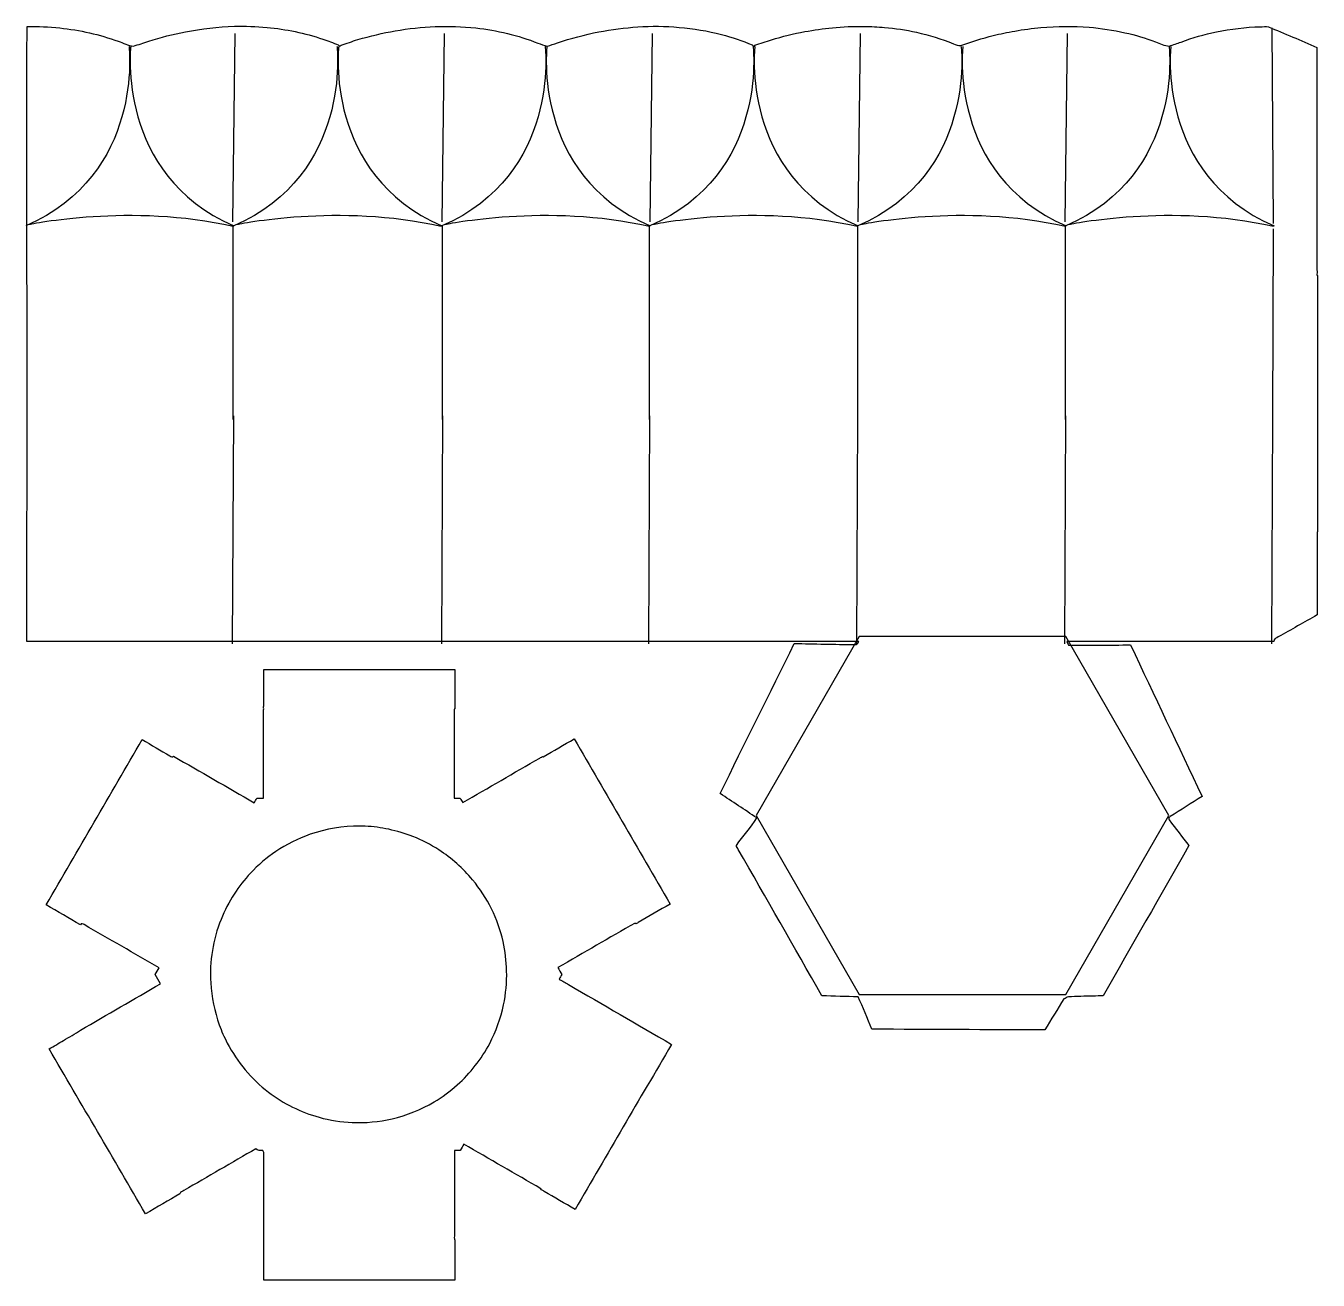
# Model space of a CAD drawing. Header units: centimetres. Extents: x -29.6 to -2.1, y -12.3 to 14.5.
import ezdxf

# ---------------------------------------------------------------- set-up
doc = ezdxf.new("R2010")
doc.units = ezdxf.units.CM
doc.header["$MEASUREMENT"] = 0
doc.layers.add('Layer 1', color=7, linetype='Continuous')

msp = doc.modelspace()

# ---------------------------------------------------------------- linework, layer by layer
at = {"layer": 'Layer 1', "color": 212}
msp.add_open_spline([(-25.18698, 14.47845), (-25.5365, 14.46357), (-25.88525, 14.42587), (-26.22905, 14.35988), (-26.22905, 14.35988), (-26.49495, 14.30953), (-26.75787, 14.2433), (-27.0151, 14.15897), (-27.0151, 14.15897), (-27.12474, 14.12647), (-27.23264, 14.0848), (-27.34228, 14.05429), (-27.34228, 14.05429), (-27.45589, 14.06669), (-27.55709, 14.12548), (-27.66547, 14.15822), (-27.66547, 14.15822), (-28.06707, 14.30507), (-28.48726, 14.39809), (-28.91241, 14.44224), (-28.91241, 14.44224), (-29.14359, 14.47225), (-29.37725, 14.46878), (-29.60992, 14.47597), (-29.60992, 14.47597), (-29.60818, 14.28498), (-29.61438, 14.09423), (-29.6186, 13.90348), (-29.6186, 13.90348), (-29.61835, 12.25992), (-29.6181, 10.61662), (-29.61786, 8.97329), (-29.61786, 8.97329), (-29.60149, 8.95916), (-29.61538, 8.91476), (-29.61066, 8.88897), (-29.61066, 8.88897), (-29.61091, 7.31213), (-29.61066, 5.73506), (-29.61066, 4.15795), (-29.61066, 4.15795), (-29.62654, 4.11951), (-29.61314, 4.07511), (-29.61786, 4.03394), (-29.61786, 4.03394), (-29.61786, 3.14121), (-29.61786, 2.24851), (-29.61786, 1.35602), (-29.61786, 1.35602), (-23.69921, 1.35602), (-17.78082, 1.35602), (-11.86217, 1.35602), (-11.86217, 1.35602), (-11.87977, 1.32379), (-11.90159, 1.27566), (-11.94625, 1.28781), (-11.94625, 1.28781), (-12.37636, 1.29601), (-12.80647, 1.30418), (-13.2366, 1.31262), (-13.2366, 1.31262), (-13.76468, 0.24601), (-14.29277, -0.82058), (-14.82087, -1.88719), (-14.82087, -1.88719), (-14.55917, -2.06081), (-14.2975, -2.23446), (-14.0358, -2.40808), (-14.0358, -2.40808), (-14.16875, -2.61297), (-14.32626, -2.80001), (-14.47361, -2.99421), (-14.47361, -2.99421), (-14.47361, -3.0272), (-14.4421, -3.05004), (-14.43143, -3.08028), (-14.43143, -3.08028), (-13.83636, -4.1216), (-13.24155, -5.16289), (-12.64674, -6.20419), (-12.64674, -6.20419), (-12.38927, -6.21064), (-12.13205, -6.2171), (-11.87458, -6.22353), (-11.87458, -6.22353), (-11.76864, -6.45025), (-11.67762, -6.68367), (-11.58311, -6.9156), (-11.58311, -6.9156), (-10.3523, -6.92055), (-9.12125, -6.92552), (-7.89043, -6.93047), (-7.89043, -6.93047), (-7.75475, -6.70848), (-7.61907, -6.48647), (-7.4834, -6.26446), (-7.4834, -6.26446), (-7.44122, -6.27761), (-7.4241, -6.22131), (-7.38441, -6.22652), (-7.38441, -6.22652), (-7.2108, -6.21088), (-7.03591, -6.21535), (-6.86178, -6.2089), (-6.86178, -6.2089), (-6.79035, -6.20718), (-6.71867, -6.20567), (-6.64697, -6.20419), (-6.64697, -6.20419), (-6.03655, -5.13562), (-5.42584, -4.06728), (-4.81539, -2.99892), (-4.81539, -2.99892), (-4.95628, -2.81662), (-5.09693, -2.63456), (-5.23782, -2.45248), (-5.23782, -2.45248), (-5.24949, -2.4257), (-5.247, -2.38551), (-5.21277, -2.38006), (-5.21277, -2.38006), (-4.98705, -2.23618), (-4.76134, -2.09233), (-4.53559, -1.94844), (-4.53559, -1.94844), (-5.0441, -0.87217), (-5.5526, 0.20434), (-6.0611, 1.28061), (-6.0611, 1.28061), (-6.50163, 1.28013), (-6.94216, 1.27963), (-7.3827, 1.27913), (-7.3827, 1.27913), (-7.39534, 1.30418), (-7.41569, 1.32702), (-7.41767, 1.35602), (-7.41767, 1.35602), (-5.94527, 1.35602), (-4.4731, 1.35602), (-3.00064, 1.35602), (-3.00064, 1.35602), (-3.01122, 1.4111), (-2.94481, 1.42846), (-2.9083, 1.45153), (-2.9083, 1.45153), (-2.63287, 1.60779), (-2.35691, 1.76406), (-2.08148, 1.92035), (-2.08148, 1.92035), (-2.08148, 2.50746), (-2.08148, 3.09483), (-2.08148, 3.68221), (-2.08148, 3.68221), (-2.05714, 3.70181), (-2.0783, 3.73901), (-2.07116, 3.76605), (-2.07116, 3.76605), (-2.07142, 5.56366), (-2.07116, 7.361), (-2.07116, 9.15858), (-2.07116, 9.15858), (-2.09471, 9.1648), (-2.07486, 9.21464), (-2.08148, 9.23795), (-2.08148, 9.23795), (-2.0828, 9.37067), (-2.07936, 9.50386), (-2.08756, 9.63634), (-2.08756, 9.63634), (-2.08597, 11.00603), (-2.0873, 12.37575), (-2.08677, 13.74547), (-2.08677, 13.74547), (-2.08677, 13.83874), (-2.08677, 13.93225), (-2.08677, 14.02577), (-2.08677, 14.02577), (-2.42993, 14.1731), (-2.76966, 14.32863), (-3.11811, 14.46282), (-3.11811, 14.46282), (-3.17421, 14.48242), (-3.2348, 14.46456), (-3.293, 14.46803), (-3.293, 14.46803), (-3.60733, 14.46034), (-3.92086, 14.4214), (-4.22926, 14.35889), (-4.22926, 14.35889), (-4.4845, 14.30358), (-4.73678, 14.23363), (-4.98184, 14.1426), (-4.98184, 14.1426), (-5.06619, 14.11407), (-5.14953, 14.08009), (-5.23436, 14.05479), (-5.23436, 14.05479), (-5.33879, 14.05925), (-5.42981, 14.11829), (-5.52879, 14.14632), (-5.52879, 14.14632), (-5.74209, 14.22321), (-5.95815, 14.29465), (-6.1804, 14.34128), (-6.1804, 14.34128), (-6.43242, 14.39709), (-6.68816, 14.43703), (-6.94539, 14.45935), (-6.94539, 14.45935), (-7.28694, 14.48713), (-7.63098, 14.48143), (-7.97205, 14.44993), (-7.97205, 14.44993), (-8.15983, 14.43356), (-8.34684, 14.409), (-8.53239, 14.37626), (-8.53239, 14.37626), (-8.68691, 14.34971), (-8.84071, 14.31697), (-8.99276, 14.27902), (-8.99276, 14.27902), (-9.22618, 14.22247), (-9.45388, 14.14508), (-9.68134, 14.06868), (-9.68134, 14.06868), (-9.73788, 14.05156), (-9.7885, 14.09274), (-9.84107, 14.10713), (-9.84107, 14.10713), (-10.0983, 14.20734), (-10.36272, 14.28944), (-10.63186, 14.3512), (-10.63186, 14.3512), (-10.85485, 14.40106), (-11.08157, 14.43529), (-11.30927, 14.45365), (-11.30927, 14.45365), (-11.45537, 14.46729), (-11.60222, 14.47374), (-11.7488, 14.47523), (-11.7488, 14.47523), (-11.97427, 14.47771), (-12.19975, 14.46878), (-12.42425, 14.44645), (-12.42425, 14.44645), (-12.62118, 14.42859), (-12.81716, 14.40007), (-13.01163, 14.36435), (-13.01163, 14.36435), (-13.25147, 14.3197), (-13.48909, 14.2624), (-13.72251, 14.19047), (-13.72251, 14.19047), (-13.84281, 14.155), (-13.96114, 14.11308), (-14.07996, 14.07289), (-14.07996, 14.07289), (-14.07946, 14.03023), (-14.12237, 14.06868), (-14.13402, 14.08207), (-14.13402, 14.08207), (-14.34809, 14.1679), (-14.56687, 14.24206), (-14.78963, 14.30135), (-14.78963, 14.30135), (-15.08604, 14.37824), (-15.38864, 14.43107), (-15.69424, 14.45563), (-15.69424, 14.45563), (-15.98769, 14.48192), (-16.28286, 14.48391), (-16.57678, 14.46506), (-16.57678, 14.46506), (-16.85584, 14.44546), (-17.13391, 14.40974), (-17.409, 14.3584), (-17.409, 14.3584), (-17.70912, 14.30135), (-18.00455, 14.22048), (-18.29403, 14.12325), (-18.29403, 14.12325), (-18.36595, 14.10266), (-18.4354, 14.07091), (-18.50882, 14.05702), (-18.50882, 14.05702), (-18.57878, 14.06074), (-18.64053, 14.09968), (-18.70678, 14.11953), (-18.70678, 14.11953), (-19.13242, 14.28522), (-19.58015, 14.39238), (-20.03383, 14.44323), (-20.03383, 14.44323), (-20.32254, 14.47448), (-20.61377, 14.48316), (-20.90396, 14.47175), (-20.90396, 14.47175), (-21.18873, 14.46183), (-21.47274, 14.42835), (-21.75378, 14.38171), (-21.75378, 14.38171), (-22.02341, 14.33285), (-22.29056, 14.26984), (-22.55372, 14.1932), (-22.55372, 14.1932), (-22.67278, 14.15525), (-22.79184, 14.11606), (-22.90919, 14.07413), (-22.90919, 14.07413), (-22.93398, 14.04412), (-22.94763, 14.059), (-22.96872, 14.07984), (-22.96872, 14.07984), (-23.07513, 14.12846), (-23.18872, 14.16095), (-23.29786, 14.20312), (-23.29786, 14.20312), (-23.68283, 14.33409), (-24.08367, 14.41694), (-24.48875, 14.45315), (-24.48875, 14.45315), (-24.72066, 14.47374), (-24.95407, 14.48143), (-25.18698, 14.47845)], degree=3, knots=[0, 0, 0, 0, 0.01219512, 0.01219512, 0.01219512, 0.01219512, 0.02439024, 0.02439024, 0.02439024, 0.02439024, 0.03658537, 0.03658537, 0.03658537, 0.03658537, 0.04878049, 0.04878049, 0.04878049, 0.04878049, 0.06097561, 0.06097561, 0.06097561, 0.06097561, 0.07317073, 0.07317073, 0.07317073, 0.07317073, 0.08536585, 0.08536585, 0.08536585, 0.08536585, 0.09756098, 0.09756098, 0.09756098, 0.09756098, 0.1097561, 0.1097561, 0.1097561, 0.1097561, 0.12195122, 0.12195122, 0.12195122, 0.12195122, 0.13414634, 0.13414634, 0.13414634, 0.13414634, 0.14634146, 0.14634146, 0.14634146, 0.14634146, 0.15853659, 0.15853659, 0.15853659, 0.15853659, 0.17073171, 0.17073171, 0.17073171, 0.17073171, 0.18292683, 0.18292683, 0.18292683, 0.18292683, 0.19512195, 0.19512195, 0.19512195, 0.19512195, 0.20731707, 0.20731707, 0.20731707, 0.20731707, 0.2195122, 0.2195122, 0.2195122, 0.2195122, 0.23170732, 0.23170732, 0.23170732, 0.23170732, 0.24390244, 0.24390244, 0.24390244, 0.24390244, 0.25609756, 0.25609756, 0.25609756, 0.25609756, 0.26829268, 0.26829268, 0.26829268, 0.26829268, 0.2804878, 0.2804878, 0.2804878, 0.2804878, 0.29268293, 0.29268293, 0.29268293, 0.29268293, 0.30487805, 0.30487805, 0.30487805, 0.30487805, 0.31707317, 0.31707317, 0.31707317, 0.31707317, 0.32926829, 0.32926829, 0.32926829, 0.32926829, 0.34146341, 0.34146341, 0.34146341, 0.34146341, 0.35365854, 0.35365854, 0.35365854, 0.35365854, 0.36585366, 0.36585366, 0.36585366, 0.36585366, 0.37804878, 0.37804878, 0.37804878, 0.37804878, 0.3902439, 0.3902439, 0.3902439, 0.3902439, 0.40243902, 0.40243902, 0.40243902, 0.40243902, 0.41463415, 0.41463415, 0.41463415, 0.41463415, 0.42682927, 0.42682927, 0.42682927, 0.42682927, 0.43902439, 0.43902439, 0.43902439, 0.43902439, 0.45121951, 0.45121951, 0.45121951, 0.45121951, 0.46341463, 0.46341463, 0.46341463, 0.46341463, 0.47560976, 0.47560976, 0.47560976, 0.47560976, 0.48780488, 0.48780488, 0.48780488, 0.48780488, 0.5, 0.5, 0.5, 0.5, 0.51219512, 0.51219512, 0.51219512, 0.51219512, 0.52439024, 0.52439024, 0.52439024, 0.52439024, 0.53658537, 0.53658537, 0.53658537, 0.53658537, 0.54878049, 0.54878049, 0.54878049, 0.54878049, 0.56097561, 0.56097561, 0.56097561, 0.56097561, 0.57317073, 0.57317073, 0.57317073, 0.57317073, 0.58536585, 0.58536585, 0.58536585, 0.58536585, 0.59756098, 0.59756098, 0.59756098, 0.59756098, 0.6097561, 0.6097561, 0.6097561, 0.6097561, 0.62195122, 0.62195122, 0.62195122, 0.62195122, 0.63414634, 0.63414634, 0.63414634, 0.63414634, 0.64634146, 0.64634146, 0.64634146, 0.64634146, 0.65853659, 0.65853659, 0.65853659, 0.65853659, 0.67073171, 0.67073171, 0.67073171, 0.67073171, 0.68292683, 0.68292683, 0.68292683, 0.68292683, 0.69512195, 0.69512195, 0.69512195, 0.69512195, 0.70731707, 0.70731707, 0.70731707, 0.70731707, 0.7195122, 0.7195122, 0.7195122, 0.7195122, 0.73170732, 0.73170732, 0.73170732, 0.73170732, 0.74390244, 0.74390244, 0.74390244, 0.74390244, 0.75609756, 0.75609756, 0.75609756, 0.75609756, 0.76829268, 0.76829268, 0.76829268, 0.76829268, 0.7804878, 0.7804878, 0.7804878, 0.7804878, 0.79268293, 0.79268293, 0.79268293, 0.79268293, 0.80487805, 0.80487805, 0.80487805, 0.80487805, 0.81707317, 0.81707317, 0.81707317, 0.81707317, 0.82926829, 0.82926829, 0.82926829, 0.82926829, 0.84146341, 0.84146341, 0.84146341, 0.84146341, 0.85365854, 0.85365854, 0.85365854, 0.85365854, 0.86585366, 0.86585366, 0.86585366, 0.86585366, 0.87804878, 0.87804878, 0.87804878, 0.87804878, 0.8902439, 0.8902439, 0.8902439, 0.8902439, 0.90243902, 0.90243902, 0.90243902, 0.90243902, 0.91463415, 0.91463415, 0.91463415, 0.91463415, 0.92682927, 0.92682927, 0.92682927, 0.92682927, 0.93902439, 0.93902439, 0.93902439, 0.93902439, 0.95121951, 0.95121951, 0.95121951, 0.95121951, 0.96341463, 0.96341463, 0.96341463, 0.96341463, 0.97560976, 0.97560976, 0.97560976, 0.97560976, 1, 1, 1, 1], dxfattribs=at)
at = {"layer": 'Layer 1', "color": 193, "lineweight": 25}
msp.add_open_spline([(-3.01202, 10.26927), (-3.01202, 10.26927), (-3.03953, 14.44216), (-3.03953, 14.44216)], degree=3, dxfattribs=at)
at = {"layer": 'Layer 1', "color": 65, "lineweight": 25}
for points in [[(-25.17674, 14.32322), (-25.17674, 14.32322), (-25.22635, 10.30486), (-25.22635, 10.30486)], [(-20.7119, 14.32322), (-20.7119, 14.32322), (-20.76151, 10.30486), (-20.76151, 10.30486)], [(-16.2709, 14.32322), (-16.2709, 14.32322), (-16.32051, 10.30486), (-16.32051, 10.30486)], [(-11.83084, 14.32322), (-11.83084, 14.32322), (-11.88045, 10.30486), (-11.88045, 10.30486)], [(-7.41561, 14.32322), (-7.41561, 14.32322), (-7.46522, 10.30486), (-7.46522, 10.30486)]]:
    msp.add_open_spline(points, degree=3, dxfattribs=at)
at = {"layer": 'Layer 1', "color": 38, "lineweight": 25}
for points in [[(-27.43491, 14.04786), (-27.43491, 14.04786), (-27.1068, 11.31488), (-29.63676, 10.22183)], [(-27.39776, 14.04786), (-27.39776, 14.04786), (-27.72587, 11.31488), (-25.1959, 10.22183)], [(-22.99684, 14.04786), (-22.99684, 14.04786), (-22.66876, 11.31488), (-25.1987, 10.22183)], [(-22.95969, 14.04786), (-22.95969, 14.04786), (-23.2878, 11.31488), (-20.75783, 10.22183)], [(-18.55396, 14.04786), (-18.55396, 14.04786), (-18.22588, 11.31488), (-20.75582, 10.22183)], [(-18.51684, 14.04786), (-18.51684, 14.04786), (-18.84495, 11.31488), (-16.31498, 10.22183)], [(-14.11605, 14.04786), (-14.11605, 14.04786), (-13.78797, 11.31488), (-16.31791, 10.22183)], [(-14.07877, 14.04786), (-14.07877, 14.04786), (-14.40685, 11.31488), (-11.87691, 10.22183)], [(-9.6765, 14.04786), (-9.6765, 14.04786), (-9.34842, 11.31488), (-11.87836, 10.22183)], [(-9.63933, 14.04786), (-9.63933, 14.04786), (-9.96741, 11.31488), (-7.43746, 10.22183)], [(-5.23846, 14.04786), (-5.23846, 14.04786), (-4.91035, 11.31488), (-7.44032, 10.22183)], [(-5.20126, 14.04786), (-5.20126, 14.04786), (-5.52937, 11.31488), (-2.99932, 10.22183)]]:
    msp.add_open_spline(points, degree=3, dxfattribs=at)
at = {"layer": 'Layer 1', "color": 92, "lineweight": 25}
for points in [[(-29.56281, 10.25422), (-29.56281, 10.25422), (-27.38623, 10.71451), (-25.20966, 10.2122)], [(-25.12475, 10.25422), (-25.12475, 10.25422), (-22.94819, 10.71451), (-20.77162, 10.2122)], [(-20.68187, 10.25422), (-20.68187, 10.25422), (-18.5053, 10.71451), (-16.32871, 10.2122)], [(-16.2438, 10.25422), (-16.2438, 10.25422), (-14.06723, 10.71451), (-11.89067, 10.2122)], [(-11.80436, 10.25422), (-11.80436, 10.25422), (-9.62779, 10.71451), (-7.45122, 10.2122)], [(-7.36629, 10.25422), (-7.36629, 10.25422), (-5.18972, 10.71451), (-3.01307, 10.2122)]]:
    msp.add_open_spline(points, degree=3, dxfattribs=at)
at = {"layer": 'Layer 1', "color": 62, "lineweight": 25}
for points in [[(-25.21622, 10.21572), (-25.21622, 10.21572), (-25.21622, 6.09304), (-25.21622, 6.09304)], [(-20.74995, 10.21572), (-20.74995, 10.21572), (-20.74995, 6.09304), (-20.74995, 6.09304)], [(-16.33527, 10.21572), (-16.33527, 10.21572), (-16.33527, 6.09304), (-16.33527, 6.09304)], [(-11.88619, 10.21572), (-11.88619, 10.21572), (-11.88619, 6.09304), (-11.88619, 6.09304)], [(-7.45432, 10.21572), (-7.45432, 10.21572), (-7.45432, 6.09304), (-7.45432, 6.09304)]]:
    msp.add_open_spline(points, degree=3, dxfattribs=at)
at = {"layer": 'Layer 1', "color": 153, "lineweight": 25}
msp.add_open_spline([(-3.01493, 10.15688), (-3.01493, 10.15688), (-3.03054, 6.12799), (-3.03054, 6.12799)], degree=3, dxfattribs=at)
at = {"layer": 'Layer 1', "color": 138, "lineweight": 25}
for points in [[(-25.20595, 6.16625), (-25.20595, 6.16625), (-25.23075, 1.30453), (-25.23075, 1.30453)], [(-25.20595, 6.16625), (-25.20595, 6.16625), (-25.23075, 1.30453), (-25.23075, 1.30453)], [(-20.74209, 6.16625), (-20.74209, 6.16625), (-20.76691, 1.30453), (-20.76691, 1.30453)], [(-20.74209, 6.16625), (-20.74209, 6.16625), (-20.76691, 1.30453), (-20.76691, 1.30453)], [(-16.32588, 6.16625), (-16.32588, 6.16625), (-16.35067, 1.30453), (-16.35067, 1.30453)], [(-16.32588, 6.16625), (-16.32588, 6.16625), (-16.35067, 1.30453), (-16.35067, 1.30453)], [(-11.88582, 6.16625), (-11.88582, 6.16625), (-11.91064, 1.30453), (-11.91064, 1.30453)], [(-11.88582, 6.16625), (-11.88582, 6.16625), (-11.91064, 1.30453), (-11.91064, 1.30453)], [(-7.44678, 6.16625), (-7.44678, 6.16625), (-7.4716, 1.30453), (-7.4716, 1.30453)], [(-7.44678, 6.16625), (-7.44678, 6.16625), (-7.4716, 1.30453), (-7.4716, 1.30453)], [(-3.03054, 6.16625), (-3.03054, 6.16625), (-3.05541, 1.30453), (-3.05541, 1.30453)], [(-3.03054, 6.16625), (-3.03054, 6.16625), (-3.05541, 1.30453), (-3.05541, 1.30453)]]:
    msp.add_open_spline(points, degree=3, dxfattribs=at)
at = {"layer": 'Layer 1', "color": 253}
msp.add_open_spline([(-11.85032, -6.17294), (-11.85032, -6.17294), (-14.05337, -2.35799), (-14.05337, -2.35799), (-14.05337, -2.35799), (-14.05337, -2.35799), (-11.85032, 1.4582), (-11.85032, 1.4582), (-11.85032, 1.4582), (-11.85032, 1.4582), (-7.44421, 1.4582), (-7.44421, 1.4582), (-7.44421, 1.4582), (-7.44421, 1.4582), (-5.24113, -2.35799), (-5.24113, -2.35799), (-5.24113, -2.35799), (-5.24113, -2.35799), (-7.44421, -6.17294), (-7.44421, -6.17294), (-7.44421, -6.17294), (-7.44421, -6.17294), (-11.85032, -6.17294), (-11.85032, -6.17294)], degree=3, knots=[0, 0, 0, 0, 0.14285714, 0.14285714, 0.14285714, 0.14285714, 0.28571429, 0.28571429, 0.28571429, 0.28571429, 0.42857143, 0.42857143, 0.42857143, 0.42857143, 0.57142857, 0.57142857, 0.57142857, 0.57142857, 0.71428571, 0.71428571, 0.71428571, 0.71428571, 1, 1, 1, 1], dxfattribs=at)
at = {"layer": 'Layer 1', "color": 172}
for points, knots in [([(-24.55595, -0.01884), (-24.5691, -0.03569), (-24.55743, -0.07713), (-24.5614, -0.10316), (-24.5614, -0.10316), (-24.5614, -0.73221), (-24.5614, -1.36102), (-24.5614, -1.99006), (-24.5614, -1.99006), (-24.60903, -1.99006), (-24.65689, -1.99006), (-24.70478, -1.99006), (-24.70478, -1.99006), (-24.72338, -2.02205), (-24.74198, -2.05404), (-24.76058, -2.08629), (-24.76058, -2.08629), (-25.33531, -1.7544), (-25.91028, -1.42277), (-26.48524, -1.09088), (-26.48524, -1.09088), (-26.49741, -1.12884), (-26.54033, -1.09585), (-26.56091, -1.08294), (-26.56091, -1.08294), (-26.75935, -0.96785), (-26.95803, -0.85251), (-27.15646, -0.73742), (-27.15646, -0.73742), (-27.83885, -1.91267), (-28.52122, -3.08766), (-29.2036, -4.26291), (-29.2036, -4.26291), (-28.95853, -4.40529), (-28.71321, -4.54742), (-28.46814, -4.68979), (-28.46814, -4.68979), (-28.46045, -4.65159), (-28.41035, -4.66426), (-28.39001, -4.68458), (-28.39001, -4.68458), (-27.8577, -4.99216), (-27.3254, -5.2995), (-26.79282, -5.60684), (-26.79282, -5.60684), (-26.82012, -5.65346), (-26.84716, -5.69984), (-26.87444, -5.74649), (-26.87444, -5.74649), (-26.836, -5.81245), (-26.79779, -5.8787), (-26.75959, -5.94492), (-26.75959, -5.94492), (-27.33011, -6.27531), (-27.90135, -6.60471), (-28.47137, -6.93611), (-28.47137, -6.93611), (-28.58497, -7.01971), (-28.71321, -7.08096), (-28.83277, -7.15539), (-28.83277, -7.15539), (-28.93472, -7.21516), (-29.03666, -7.27493), (-29.13861, -7.33473), (-29.13861, -7.33473), (-28.45301, -8.50773), (-27.76765, -9.68076), (-27.08206, -10.85376), (-27.08206, -10.85376), (-26.83724, -10.71089), (-26.59216, -10.56801), (-26.34734, -10.42514), (-26.34734, -10.42514), (-26.34634, -10.38296), (-26.29178, -10.37849), (-26.265, -10.35592), (-26.265, -10.35592), (-25.75253, -10.05877), (-25.23982, -9.76186), (-24.72711, -9.4647), (-24.72711, -9.4647), (-24.6951, -9.51307), (-24.63109, -9.50092), (-24.58148, -9.50042), (-24.58148, -9.50042), (-24.53833, -9.55178), (-24.56265, -9.62369), (-24.55669, -9.68473), (-24.55669, -9.68473), (-24.55646, -10.54568), (-24.55619, -11.40672), (-24.55595, -12.26767), (-24.55595, -12.26767), (-23.1974, -12.26767), (-21.83884, -12.26767), (-20.48005, -12.26767), (-20.48005, -12.26767), (-20.48028, -11.9843), (-20.48005, -11.70093), (-20.48005, -11.4173), (-20.48005, -11.4173), (-20.50558, -11.3837), (-20.4855, -11.33819), (-20.49169, -11.29903), (-20.49169, -11.29903), (-20.49169, -10.69996), (-20.49169, -10.10095), (-20.49169, -9.5019), (-20.49169, -9.5019), (-20.45028, -9.5019), (-20.40861, -9.5019), (-20.36694, -9.5019), (-20.36694, -9.5019), (-20.34114, -9.457), (-20.31534, -9.4121), (-20.28955, -9.36723), (-20.28955, -9.36723), (-19.74085, -9.68446), (-19.19243, -10.00173), (-18.64376, -10.31896), (-18.64376, -10.31896), (-18.63929, -10.35346), (-18.59415, -10.35346), (-18.5733, -10.37529), (-18.5733, -10.37529), (-18.35428, -10.50327), (-18.13499, -10.63128), (-17.91597, -10.75925), (-17.91597, -10.75925), (-17.23038, -9.58599), (-16.54503, -8.41274), (-15.85942, -7.23948), (-15.85942, -7.23948), (-16.58943, -6.81257), (-17.32018, -6.38694), (-18.05265, -5.96477), (-18.05265, -5.96477), (-18.12062, -5.92556), (-18.18833, -5.88637), (-18.2563, -5.84719), (-18.2563, -5.84719), (-18.23696, -5.81369), (-18.21759, -5.77996), (-18.19802, -5.74649), (-18.19802, -5.74649), (-18.22603, -5.69786), (-18.25382, -5.64925), (-18.28184, -5.60062), (-18.28184, -5.60062), (-17.73267, -5.28362), (-17.18373, -4.96663), (-16.63457, -4.6496), (-16.63457, -4.6496), (-16.6239, -4.68955), (-16.58644, -4.64812), (-16.56562, -4.63944), (-16.56562, -4.63944), (-16.33913, -4.50797), (-16.11244, -4.37653), (-15.88595, -4.24505), (-15.88595, -4.24505), (-16.56834, -3.07004), (-17.25073, -1.89529), (-17.93309, -0.7203), (-17.93309, -0.7203), (-18.15335, -0.84831), (-18.37388, -0.97629), (-18.59415, -1.10403), (-18.59415, -1.10403), (-18.62018, -1.08566), (-18.64423, -1.12612), (-18.6703, -1.13207), (-18.6703, -1.13207), (-19.21822, -1.44833), (-19.76617, -1.76459), (-20.31434, -2.08084), (-20.31434, -2.08084), (-20.33196, -2.05057), (-20.34932, -2.02031), (-20.36694, -1.99006), (-20.36694, -1.99006), (-20.41009, -1.99006), (-20.45324, -1.99006), (-20.49642, -1.99006), (-20.49642, -1.99006), (-20.49642, -1.35705), (-20.49642, -0.72403), (-20.49642, -0.09102), (-20.49642, -0.09102), (-20.46269, -0.09448), (-20.48798, -0.03892), (-20.48005, -0.01659), (-20.48005, -0.01659), (-20.48028, 0.24212), (-20.48005, 0.50083), (-20.48005, 0.7593), (-20.48005, 0.7593), (-21.83884, 0.7593), (-23.1974, 0.7593), (-24.55595, 0.7593), (-24.55595, 0.7593), (-24.55595, 0.49985), (-24.55595, 0.24064), (-24.55595, -0.01884), (-24.55595, -0.01884), (-24.55595, -0.01884), (-24.55595, -0.01884), (-24.55595, -0.01884)], [0, 0, 0, 0, 0.01886792, 0.01886792, 0.01886792, 0.01886792, 0.03773585, 0.03773585, 0.03773585, 0.03773585, 0.05660377, 0.05660377, 0.05660377, 0.05660377, 0.0754717, 0.0754717, 0.0754717, 0.0754717, 0.09433962, 0.09433962, 0.09433962, 0.09433962, 0.11320755, 0.11320755, 0.11320755, 0.11320755, 0.13207547, 0.13207547, 0.13207547, 0.13207547, 0.1509434, 0.1509434, 0.1509434, 0.1509434, 0.16981132, 0.16981132, 0.16981132, 0.16981132, 0.18867925, 0.18867925, 0.18867925, 0.18867925, 0.20754717, 0.20754717, 0.20754717, 0.20754717, 0.22641509, 0.22641509, 0.22641509, 0.22641509, 0.24528302, 0.24528302, 0.24528302, 0.24528302, 0.26415094, 0.26415094, 0.26415094, 0.26415094, 0.28301887, 0.28301887, 0.28301887, 0.28301887, 0.30188679, 0.30188679, 0.30188679, 0.30188679, 0.32075472, 0.32075472, 0.32075472, 0.32075472, 0.33962264, 0.33962264, 0.33962264, 0.33962264, 0.35849057, 0.35849057, 0.35849057, 0.35849057, 0.37735849, 0.37735849, 0.37735849, 0.37735849, 0.39622642, 0.39622642, 0.39622642, 0.39622642, 0.41509434, 0.41509434, 0.41509434, 0.41509434, 0.43396226, 0.43396226, 0.43396226, 0.43396226, 0.45283019, 0.45283019, 0.45283019, 0.45283019, 0.47169811, 0.47169811, 0.47169811, 0.47169811, 0.49056604, 0.49056604, 0.49056604, 0.49056604, 0.50943396, 0.50943396, 0.50943396, 0.50943396, 0.52830189, 0.52830189, 0.52830189, 0.52830189, 0.54716981, 0.54716981, 0.54716981, 0.54716981, 0.56603774, 0.56603774, 0.56603774, 0.56603774, 0.58490566, 0.58490566, 0.58490566, 0.58490566, 0.60377358, 0.60377358, 0.60377358, 0.60377358, 0.62264151, 0.62264151, 0.62264151, 0.62264151, 0.64150943, 0.64150943, 0.64150943, 0.64150943, 0.66037736, 0.66037736, 0.66037736, 0.66037736, 0.67924528, 0.67924528, 0.67924528, 0.67924528, 0.69811321, 0.69811321, 0.69811321, 0.69811321, 0.71698113, 0.71698113, 0.71698113, 0.71698113, 0.73584906, 0.73584906, 0.73584906, 0.73584906, 0.75471698, 0.75471698, 0.75471698, 0.75471698, 0.77358491, 0.77358491, 0.77358491, 0.77358491, 0.79245283, 0.79245283, 0.79245283, 0.79245283, 0.81132075, 0.81132075, 0.81132075, 0.81132075, 0.83018868, 0.83018868, 0.83018868, 0.83018868, 0.8490566, 0.8490566, 0.8490566, 0.8490566, 0.86792453, 0.86792453, 0.86792453, 0.86792453, 0.88679245, 0.88679245, 0.88679245, 0.88679245, 0.90566038, 0.90566038, 0.90566038, 0.90566038, 0.9245283, 0.9245283, 0.9245283, 0.9245283, 0.94339623, 0.94339623, 0.94339623, 0.94339623, 0.96226415, 0.96226415, 0.96226415, 0.96226415, 1, 1, 1, 1]), ([(-22.39322, -2.58464), (-22.22405, -2.59032), (-22.05688, -2.61885), (-21.89118, -2.65134), (-21.89118, -2.65134), (-21.71531, -2.68856), (-21.54293, -2.74063), (-21.37524, -2.80538), (-21.37524, -2.80538), (-21.18127, -2.8788), (-20.99921, -2.98074), (-20.82334, -3.08965), (-20.82334, -3.08965), (-20.55048, -3.26279), (-20.31013, -3.48403), (-20.10177, -3.7301), (-20.10177, -3.7301), (-19.78723, -4.10864), (-19.5593, -4.56031), (-19.45362, -5.04153), (-19.45362, -5.04153), (-19.406, -5.24915), (-19.3807, -5.46198), (-19.37599, -5.67478), (-19.37599, -5.67478), (-19.36978, -5.91664), (-19.39285, -6.15897), (-19.44195, -6.39561), (-19.44195, -6.39561), (-19.50225, -6.68261), (-19.60494, -6.96018), (-19.73763, -7.22135), (-19.73763, -7.22135), (-19.91349, -7.55325), (-20.14963, -7.85265), (-20.42993, -8.10241), (-20.42993, -8.10241), (-20.58173, -8.23934), (-20.74818, -8.36038), (-20.92354, -8.46556), (-20.92354, -8.46556), (-21.20209, -8.63002), (-21.50496, -8.75355), (-21.82048, -8.82624), (-21.82048, -8.82624), (-22.09856, -8.89246), (-22.38629, -8.91577), (-22.67178, -8.9041), (-22.67178, -8.9041), (-22.91016, -8.89418), (-23.14755, -8.85748), (-23.37723, -8.79348), (-23.37723, -8.79348), (-23.76715, -8.68484), (-24.13773, -8.50326), (-24.45845, -8.25598), (-24.45845, -8.25598), (-24.64054, -8.11707), (-24.80622, -7.95708), (-24.95357, -7.78195), (-24.95357, -7.78195), (-25.10041, -7.6046), (-25.2299, -7.41336), (-25.3383, -7.20995), (-25.3383, -7.20995), (-25.40527, -7.08493), (-25.46056, -6.95396), (-25.50993, -6.82101), (-25.50993, -6.82101), (-25.60989, -6.53354), (-25.67464, -6.23313), (-25.69152, -5.92905), (-25.69152, -5.92905), (-25.71829, -5.46841), (-25.64339, -5.00208), (-25.47123, -4.57396), (-25.47123, -4.57396), (-25.39632, -4.3847), (-25.3006, -4.20362), (-25.18971, -4.03273), (-25.18971, -4.03273), (-25.08851, -3.87347), (-24.97018, -3.72565), (-24.84342, -3.58574), (-24.84342, -3.58574), (-24.68097, -3.41334), (-24.49965, -3.25808), (-24.30293, -3.12536), (-24.30293, -3.12536), (-24.07597, -2.97307), (-23.82967, -2.85004), (-23.57218, -2.75802), (-23.57218, -2.75802), (-23.23087, -2.63845), (-22.86799, -2.58487), (-22.50683, -2.58387), (-22.50683, -2.58387), (-22.46887, -2.58363), (-22.43116, -2.58437), (-22.39322, -2.58464)], [0, 0, 0, 0, 0.03846154, 0.03846154, 0.03846154, 0.03846154, 0.07692308, 0.07692308, 0.07692308, 0.07692308, 0.11538462, 0.11538462, 0.11538462, 0.11538462, 0.15384615, 0.15384615, 0.15384615, 0.15384615, 0.19230769, 0.19230769, 0.19230769, 0.19230769, 0.23076923, 0.23076923, 0.23076923, 0.23076923, 0.26923077, 0.26923077, 0.26923077, 0.26923077, 0.30769231, 0.30769231, 0.30769231, 0.30769231, 0.34615385, 0.34615385, 0.34615385, 0.34615385, 0.38461538, 0.38461538, 0.38461538, 0.38461538, 0.42307692, 0.42307692, 0.42307692, 0.42307692, 0.46153846, 0.46153846, 0.46153846, 0.46153846, 0.5, 0.5, 0.5, 0.5, 0.53846154, 0.53846154, 0.53846154, 0.53846154, 0.57692308, 0.57692308, 0.57692308, 0.57692308, 0.61538462, 0.61538462, 0.61538462, 0.61538462, 0.65384615, 0.65384615, 0.65384615, 0.65384615, 0.69230769, 0.69230769, 0.69230769, 0.69230769, 0.73076923, 0.73076923, 0.73076923, 0.73076923, 0.76923077, 0.76923077, 0.76923077, 0.76923077, 0.80769231, 0.80769231, 0.80769231, 0.80769231, 0.84615385, 0.84615385, 0.84615385, 0.84615385, 0.88461538, 0.88461538, 0.88461538, 0.88461538, 0.92307692, 0.92307692, 0.92307692, 0.92307692, 1, 1, 1, 1])]:
    msp.add_open_spline(points, degree=3, knots=knots, dxfattribs=at)

doc.saveas('drawing.dxf')
